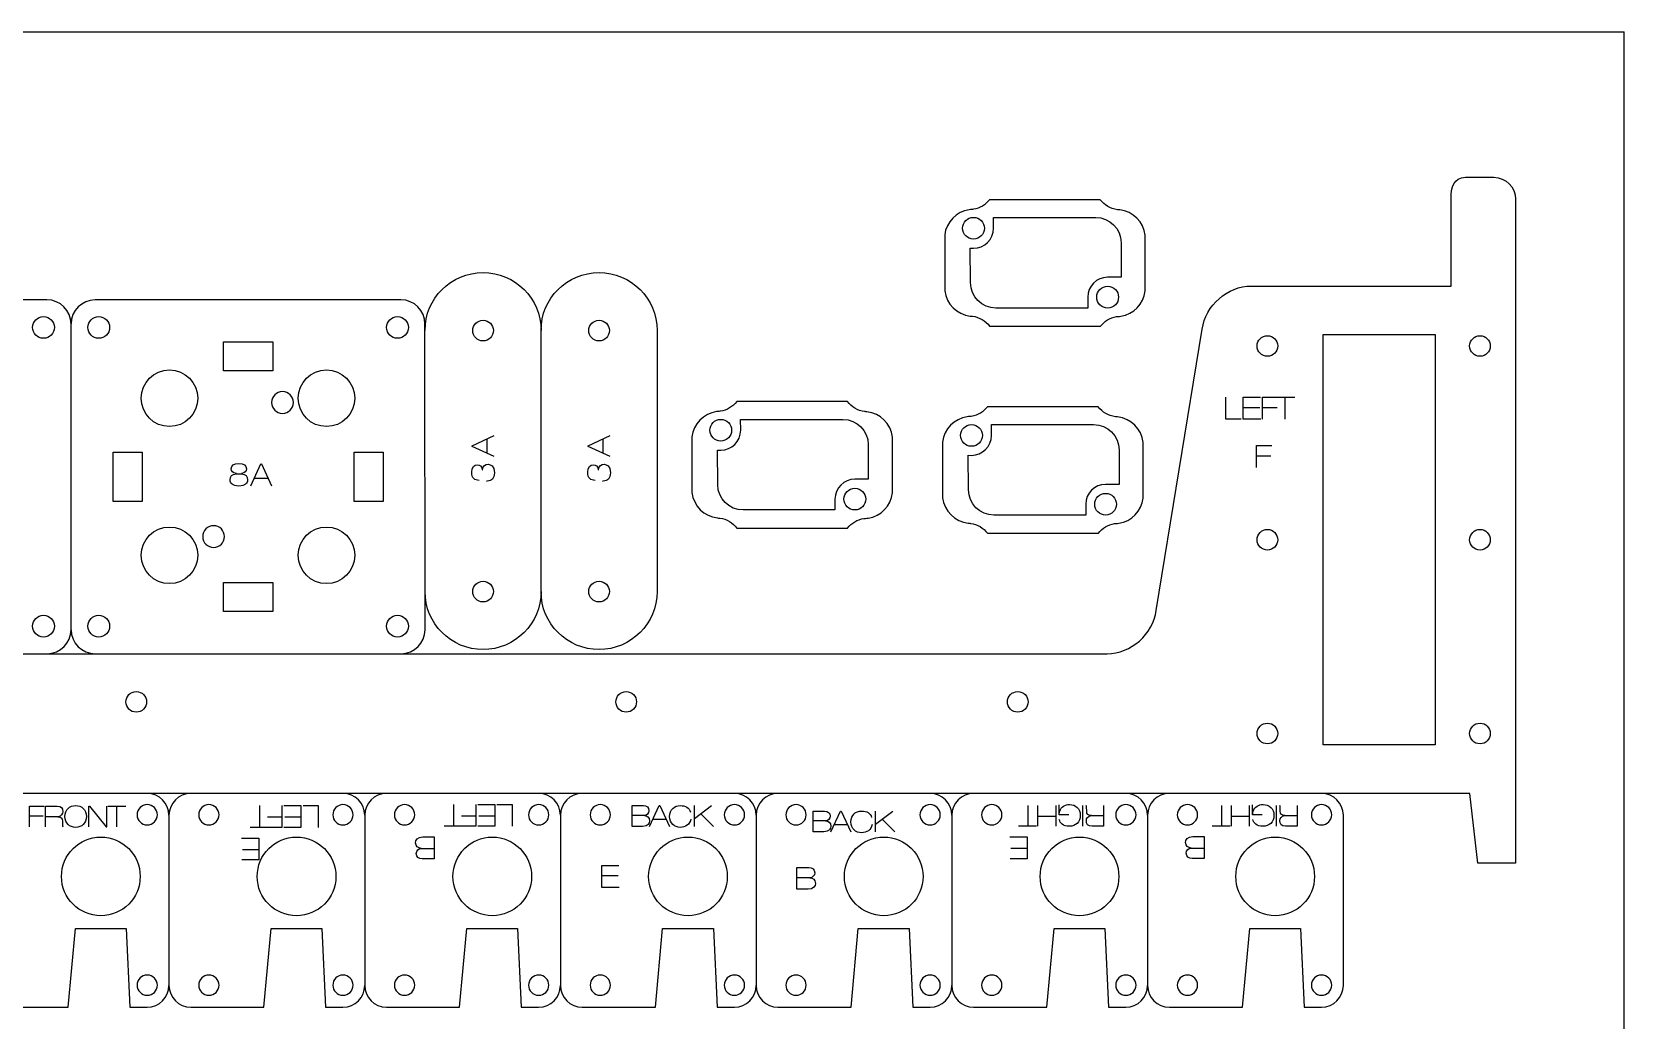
# Model space of a CAD drawing. Extents: x 0 to 610, y 0 to 305.
# Drawn here: x 390 to 609.6, y 168.5 to 304.8 of the extents above; entities that cross this region are included whole.
import ezdxf

# ---------------------------------------------------------------- set-up
doc = ezdxf.new("R2010")
doc.units = 0
doc.layers.add('CUTS', color=1, linetype='Continuous', true_color=0xff0000)
doc.layers.add('TEXT', color=5, linetype='Continuous', true_color=0x0000ff)
doc.layers.add('laser bed referance', color=3, linetype='Continuous', lineweight=25, true_color=0x00ff00)

msp = doc.modelspace()

# ---------------------------------------------------------------- linework, layer by layer
at = {"layer": 'CUTS', "color": 1, "lineweight": 25, "true_color": 0xff0000}
for points in [[(587.72, 284.74), (591.63, 284.74)], [(537.35, 281.65), (522.06, 281.65), (522.06, 281.65)], [(558.19, 269.74), (585.72, 269.74), (585.72, 281.74)], [(594.63, 281.74), (594.63, 266.74), (594.63, 266.74)], [(522.62, 277.71), (522.61, 279.21), (536.71, 279.21)], [(540.02, 280.25), (539.87, 280.26)], [(515.88, 276.79), (515.88, 275.82), (515.88, 269.1)], [(543.55, 269.06), (543.55, 270.03), (543.55, 276.75)], [(519.45, 270.21), (519.41, 274.96), (519.86, 274.95)], [(540.21, 275.71), (540.21, 270.96), (538.36, 270.95)], [(535.61, 268.21), (535.61, 266.71), (522.95, 266.71), (522.95, 266.71)], [(594.63, 266.74), (594.63, 190.13), (589.43, 190.12), (588.33, 199.75), (340.08, 199.75), (336.9, 199.75)], [(392.06, 267.84), (349.89, 267.83)], [(440.89, 267.84), (398.71, 267.83)], [(395.39, 222.34), (395.38, 264.52)], [(444.21, 222.34), (444.2, 264.52)], [(460.21, 227.6), (460.21, 263.6)], [(476.21, 263.6), (476.21, 227.6), (476.21, 227.6)], [(519.41, 265.6), (519.56, 265.59)], [(522.08, 264.2), (537.37, 264.2)], [(545.06, 224.98), (551.41, 263.79)], [(416.4, 262.03), (423.2, 262.03), (423.2, 258.03), (416.4, 258.03), (416.4, 262.03), (416.4, 262.03)], [(568.08, 263.04), (583.53, 263.04), (583.53, 206.45), (568.08, 206.45), (568.08, 263.04), (568.08, 263.04)], [(502.48, 253.8), (487.2, 253.8), (487.2, 253.8)], [(537.07, 253.08), (521.78, 253.08), (521.78, 253.08)], [(487.75, 249.85), (487.74, 251.35), (501.84, 251.35)], [(505.16, 252.4), (505, 252.41)], [(522.33, 249.14), (522.33, 250.64), (536.43, 250.64)], [(539.74, 251.68), (539.59, 251.7)], [(481.01, 248.94), (481.01, 247.97), (481.01, 241.25)], [(508.69, 241.21), (508.69, 242.18), (508.69, 248.9)], [(515.6, 248.22), (515.6, 247.26), (515.6, 240.54)], [(543.27, 240.5), (543.27, 241.46), (543.27, 248.18)], [(401.2, 246.83), (405.2, 246.83), (405.2, 240.03), (401.2, 240.03), (401.2, 246.83), (401.2, 246.83)], [(434.41, 246.83), (438.41, 246.83), (438.41, 240.03), (434.41, 240.03), (434.41, 246.83), (434.41, 246.83)], [(484.58, 242.35), (484.55, 247.1), (484.99, 247.1)], [(505.35, 247.85), (505.35, 243.1), (503.49, 243.1)], [(519.17, 241.64), (519.13, 246.39), (519.58, 246.38)], [(539.93, 247.14), (539.93, 242.39), (538.08, 242.39)], [(500.75, 240.35), (500.74, 238.85), (488.08, 238.85), (488.08, 238.85)], [(535.33, 239.64), (535.33, 238.14), (522.67, 238.14), (522.67, 238.14)], [(484.54, 237.75), (484.7, 237.73)], [(487.22, 236.35), (502.5, 236.35)], [(519.13, 237.04), (519.28, 237.02)], [(521.8, 235.64), (537.09, 235.64)], [(416.39, 224.83), (416.4, 228.83), (423.2, 228.83), (423.21, 224.83), (416.39, 224.83), (416.39, 224.83)], [(326.9, 209.39), (326.9, 219.03), (538.28, 219.03)], [(408.89, 196.75), (408.89, 173.28)], [(435.89, 196.75), (435.89, 173.28)], [(462.88, 196.75), (462.88, 173.28)], [(489.88, 196.75), (489.88, 173.28)], [(516.87, 196.75), (516.87, 173.28)], [(543.87, 196.75), (543.87, 173.28)], [(570.87, 173.28), (570.87, 196.75)], [(384.89, 170.28), (394.99, 170.28), (395.99, 181.13), (402.99, 181.13), (402.99, 181.13), (403.49, 170.28), (405.89, 170.28)], [(411.89, 170.28), (421.99, 170.28), (422.99, 181.13), (429.99, 181.13), (430.49, 170.28), (432.89, 170.28)], [(438.88, 170.28), (448.98, 170.28), (449.98, 181.13), (456.98, 181.13), (456.98, 181.13), (457.48, 170.28), (459.88, 170.28)], [(465.88, 170.28), (475.98, 170.28), (476.98, 181.13), (483.98, 181.13), (483.98, 181.13), (484.48, 170.28), (486.88, 170.28)], [(492.88, 170.28), (502.97, 170.28), (503.97, 181.13), (510.97, 181.13), (510.97, 181.13), (511.47, 170.28), (513.87, 170.28)], [(519.87, 170.28), (529.97, 170.28), (530.97, 181.13), (537.97, 181.13), (537.97, 181.13), (538.47, 170.28), (540.87, 170.28)], [(546.87, 170.28), (556.97, 170.28), (557.97, 181.13), (564.97, 181.13), (564.97, 181.13), (565.47, 170.28), (567.87, 170.28)]]:
    msp.add_lwpolyline(points, dxfattribs=at)
for points in [[(585.72, 281.74), (585.72, 283.39), (586.07, 284.74), (587.72, 284.74)], [(591.63, 284.74), (593.28, 284.74), (594.63, 283.39), (594.63, 281.74)], [(522.06, 281.65), (521.53, 280.95), (520.74, 280.46), (519.84, 280.32)], [(539.7, 280.27), (538.74, 280.39), (537.9, 280.91), (537.35, 281.65)], [(519.26, 280.27), (517.49, 280), (516.09, 278.58), (515.88, 276.79)], [(518.36, 277.71), (518.36, 278.53), (519.03, 279.21), (519.86, 279.21)], [(519.61, 280.31), (519.49, 280.3), (519.38, 280.29), (519.26, 280.27)], [(519.84, 280.32), (519.76, 280.32), (519.69, 280.31), (519.61, 280.31)], [(519.86, 279.21), (520.69, 279.21), (521.36, 278.53), (521.36, 277.71)], [(536.71, 279.21), (538.64, 279.21), (540.21, 277.64), (540.21, 275.71)], [(539.87, 280.26), (539.81, 280.27), (539.76, 280.27), (539.7, 280.27)], [(543.55, 276.75), (543.33, 278.59), (541.86, 280.04), (540.02, 280.25)], [(519.86, 276.21), (519.03, 276.21), (518.36, 276.88), (518.36, 277.71)], [(521.36, 277.71), (521.36, 276.88), (520.69, 276.21), (519.86, 276.21)], [(519.86, 274.95), (521.38, 274.95), (522.62, 276.18), (522.62, 277.71)], [(444.21, 263.6), (444.21, 268.02), (447.79, 271.6), (452.21, 271.6)], [(452.21, 271.6), (456.63, 271.6), (460.21, 268.02), (460.21, 263.6)], [(460.21, 263.6), (460.21, 268.02), (463.79, 271.6), (468.21, 271.6)], [(468.21, 271.6), (472.63, 271.6), (476.21, 268.02), (476.21, 263.6)], [(522.95, 266.71), (521.01, 266.71), (519.45, 268.27), (519.45, 270.21)], [(538.36, 270.95), (536.84, 270.95), (535.61, 269.72), (535.61, 268.21)], [(515.88, 269.1), (516.1, 267.26), (517.56, 265.81), (519.41, 265.6)], [(536.86, 268.21), (536.86, 269.03), (537.53, 269.71), (538.36, 269.71)], [(538.36, 266.71), (537.53, 266.71), (536.86, 267.38), (536.86, 268.21)], [(538.36, 269.71), (539.19, 269.71), (539.86, 269.03), (539.86, 268.21)], [(539.86, 268.21), (539.86, 267.38), (539.19, 266.71), (538.36, 266.71)], [(540.17, 265.58), (541.94, 265.85), (543.33, 267.27), (543.55, 269.06)], [(551.41, 263.79), (551.84, 267.07), (554.89, 269.74), (558.19, 269.74)], [(395.38, 264.52), (395.38, 266.35), (393.89, 267.84), (392.06, 267.84)], [(398.71, 267.83), (396.88, 267.83), (395.39, 266.34), (395.39, 264.51)], [(444.2, 264.52), (444.2, 266.35), (442.71, 267.84), (440.89, 267.84)], [(390.08, 264.03), (390.08, 264.86), (390.75, 265.53), (391.58, 265.53)], [(391.58, 262.53), (390.75, 262.53), (390.08, 263.21), (390.08, 264.03)], [(391.58, 265.53), (392.41, 265.53), (393.08, 264.86), (393.08, 264.03)], [(393.08, 264.03), (393.08, 263.21), (392.41, 262.53), (391.58, 262.53)], [(397.7, 264.03), (397.7, 264.86), (398.37, 265.53), (399.2, 265.53)], [(399.2, 262.53), (398.37, 262.53), (397.7, 263.2), (397.7, 264.03)], [(399.2, 265.53), (400.03, 265.53), (400.7, 264.86), (400.7, 264.03)], [(400.7, 264.03), (400.7, 263.2), (400.03, 262.53), (399.2, 262.53)], [(438.91, 264.03), (438.91, 264.86), (439.58, 265.53), (440.41, 265.53)], [(440.41, 262.53), (439.58, 262.53), (438.91, 263.2), (438.91, 264.03)], [(440.41, 265.53), (441.23, 265.53), (441.91, 264.86), (441.91, 264.03)], [(441.91, 264.03), (441.91, 263.2), (441.23, 262.53), (440.41, 262.53)], [(450.79, 263.6), (450.79, 264.39), (451.43, 265.02), (452.21, 265.02)], [(452.21, 262.17), (451.43, 262.17), (450.79, 262.81), (450.79, 263.6)], [(452.21, 265.02), (453, 265.02), (453.64, 264.39), (453.64, 263.6)], [(453.64, 263.6), (453.64, 262.81), (453, 262.17), (452.21, 262.17)], [(466.79, 263.6), (466.79, 264.39), (467.43, 265.02), (468.21, 265.02)], [(468.21, 262.17), (467.43, 262.17), (466.79, 262.81), (466.79, 263.6)], [(468.21, 265.02), (469, 265.02), (469.64, 264.39), (469.64, 263.6)], [(469.64, 263.6), (469.64, 262.81), (469, 262.17), (468.21, 262.17)], [(519.56, 265.59), (519.61, 265.58), (519.67, 265.58), (519.72, 265.58)], [(519.72, 265.58), (520.69, 265.46), (521.52, 264.94), (522.08, 264.2)], [(537.37, 264.2), (537.9, 264.9), (538.69, 265.39), (539.59, 265.53)], [(539.59, 265.53), (539.67, 265.53), (539.74, 265.54), (539.81, 265.54)], [(539.81, 265.54), (539.93, 265.55), (540.05, 265.56), (540.17, 265.58)], [(558.97, 261.47), (558.97, 262.26), (559.61, 262.89), (560.4, 262.89)], [(560.4, 260.05), (559.61, 260.05), (558.97, 260.68), (558.97, 261.47)], [(560.4, 262.89), (561.19, 262.89), (561.82, 262.26), (561.82, 261.47)], [(561.82, 261.47), (561.82, 260.68), (561.19, 260.05), (560.4, 260.05)], [(588.29, 261.47), (588.29, 262.26), (588.93, 262.89), (589.72, 262.89)], [(589.72, 260.05), (588.93, 260.05), (588.29, 260.68), (588.29, 261.47)], [(589.72, 262.89), (590.5, 262.89), (591.14, 262.26), (591.14, 261.47)], [(591.14, 261.47), (591.14, 260.68), (590.5, 260.05), (589.72, 260.05)], [(405.06, 254.26), (405.06, 256.41), (406.8, 258.16), (408.96, 258.16)], [(408.96, 258.16), (411.11, 258.16), (412.86, 256.41), (412.86, 254.26)], [(426.71, 254.26), (426.71, 256.41), (428.46, 258.16), (430.61, 258.16)], [(430.61, 258.16), (432.77, 258.16), (434.51, 256.41), (434.51, 254.26)], [(424.55, 255.18), (423.72, 255.18), (423.05, 254.51), (423.05, 253.68)], [(426.05, 253.68), (426.05, 254.51), (425.38, 255.18), (424.55, 255.18)], [(408.96, 250.36), (406.8, 250.36), (405.06, 252.1), (405.06, 254.26)], [(412.86, 254.26), (412.86, 252.1), (411.11, 250.36), (408.96, 250.36)], [(423.05, 253.68), (423.05, 252.85), (423.72, 252.18), (424.55, 252.18)], [(424.55, 252.18), (425.38, 252.18), (426.05, 252.85), (426.05, 253.68)], [(430.61, 250.36), (428.46, 250.36), (426.71, 252.1), (426.71, 254.26)], [(434.51, 254.26), (434.51, 252.1), (432.77, 250.36), (430.61, 250.36)], [(487.2, 253.8), (486.66, 253.1), (485.88, 252.61), (484.97, 252.46)], [(504.84, 252.42), (503.88, 252.54), (503.04, 253.06), (502.48, 253.8)], [(521.78, 253.08), (521.25, 252.39), (520.46, 251.9), (519.55, 251.75)], [(539.42, 251.71), (538.46, 251.83), (537.62, 252.34), (537.07, 253.08)], [(484.39, 252.42), (482.62, 252.15), (481.23, 250.73), (481.01, 248.94)], [(483.49, 249.85), (483.49, 250.68), (484.17, 251.35), (484.99, 251.35)], [(484.75, 252.45), (484.63, 252.45), (484.51, 252.43), (484.39, 252.42)], [(484.97, 252.46), (484.9, 252.46), (484.82, 252.46), (484.75, 252.45)], [(484.99, 251.35), (485.82, 251.35), (486.49, 250.68), (486.49, 249.85)], [(501.84, 251.35), (503.78, 251.35), (505.35, 249.79), (505.35, 247.85)], [(505, 252.41), (504.95, 252.42), (504.9, 252.42), (504.84, 252.42)], [(508.69, 248.9), (508.46, 250.74), (507, 252.19), (505.16, 252.4)], [(518.98, 251.7), (517.2, 251.44), (515.81, 250.01), (515.6, 248.22)], [(518.08, 249.14), (518.08, 249.97), (518.75, 250.64), (519.58, 250.64)], [(519.33, 251.74), (519.21, 251.73), (519.09, 251.72), (518.98, 251.7)], [(519.55, 251.75), (519.48, 251.75), (519.41, 251.75), (519.33, 251.74)], [(519.58, 250.64), (520.41, 250.64), (521.08, 249.97), (521.08, 249.14)], [(536.43, 250.64), (538.36, 250.64), (539.93, 249.07), (539.93, 247.14)], [(539.59, 251.7), (539.53, 251.7), (539.48, 251.7), (539.42, 251.71)], [(543.27, 248.18), (543.05, 250.02), (541.58, 251.48), (539.74, 251.68)], [(484.99, 248.35), (484.17, 248.35), (483.49, 249.03), (483.49, 249.85)], [(486.49, 249.85), (486.49, 249.03), (485.82, 248.35), (484.99, 248.35)], [(484.99, 247.1), (486.52, 247.1), (487.75, 248.33), (487.75, 249.85)], [(519.58, 247.64), (518.75, 247.64), (518.08, 248.31), (518.08, 249.14)], [(521.08, 249.14), (521.08, 248.31), (520.41, 247.64), (519.58, 247.64)], [(519.58, 246.38), (521.1, 246.38), (522.33, 247.62), (522.33, 249.14)], [(488.08, 238.85), (486.15, 238.85), (484.58, 240.42), (484.58, 242.35)], [(503.49, 243.1), (501.98, 243.1), (500.75, 241.87), (500.75, 240.35)], [(501.99, 240.35), (501.99, 241.18), (502.67, 241.85), (503.49, 241.85)], [(503.49, 241.85), (504.32, 241.85), (504.99, 241.18), (504.99, 240.35)], [(522.67, 238.14), (520.73, 238.14), (519.17, 239.71), (519.17, 241.64)], [(538.08, 242.39), (536.56, 242.39), (535.33, 241.16), (535.33, 239.64)], [(481.01, 241.25), (481.24, 239.41), (482.7, 237.96), (484.54, 237.75)], [(503.49, 238.85), (502.67, 238.85), (501.99, 239.53), (501.99, 240.35)], [(504.99, 240.35), (504.99, 239.53), (504.32, 238.85), (503.49, 238.85)], [(505.31, 237.73), (507.08, 238), (508.47, 239.42), (508.69, 241.21)], [(515.6, 240.54), (515.82, 238.7), (517.28, 237.24), (519.13, 237.04)], [(536.58, 239.64), (536.58, 240.47), (537.25, 241.14), (538.08, 241.14)], [(538.08, 238.14), (537.25, 238.14), (536.58, 238.81), (536.58, 239.64)], [(538.08, 241.14), (538.91, 241.14), (539.58, 240.47), (539.58, 239.64)], [(539.58, 239.64), (539.58, 238.81), (538.91, 238.14), (538.08, 238.14)], [(539.89, 237.02), (541.66, 237.28), (543.05, 238.71), (543.27, 240.5)], [(484.7, 237.73), (484.75, 237.73), (484.8, 237.73), (484.86, 237.73)], [(484.86, 237.73), (485.82, 237.6), (486.66, 237.09), (487.22, 236.35)], [(502.5, 236.35), (503.04, 237.05), (503.82, 237.54), (504.73, 237.68)], [(504.73, 237.68), (504.8, 237.68), (504.88, 237.69), (504.95, 237.69)], [(504.95, 237.69), (505.07, 237.7), (505.19, 237.71), (505.31, 237.73)], [(405.06, 232.6), (405.06, 234.75), (406.8, 236.5), (408.96, 236.5)], [(408.96, 236.5), (411.11, 236.5), (412.86, 234.75), (412.86, 232.6)], [(415.05, 236.68), (414.22, 236.68), (413.55, 236.01), (413.55, 235.18)], [(413.55, 235.18), (413.55, 234.35), (414.22, 233.68), (415.05, 233.68)], [(416.55, 235.18), (416.55, 236.01), (415.88, 236.68), (415.05, 236.68)], [(415.05, 233.68), (415.88, 233.68), (416.55, 234.35), (416.55, 235.18)], [(426.71, 232.6), (426.71, 234.75), (428.46, 236.5), (430.61, 236.5)], [(430.61, 236.5), (432.77, 236.5), (434.51, 234.75), (434.51, 232.6)], [(519.28, 237.02), (519.33, 237.02), (519.39, 237.02), (519.44, 237.01)], [(519.44, 237.01), (520.4, 236.89), (521.24, 236.38), (521.8, 235.64)], [(537.09, 235.64), (537.62, 236.34), (538.41, 236.82), (539.31, 236.97)], [(539.31, 236.97), (539.39, 236.97), (539.46, 236.97), (539.53, 236.98)], [(539.53, 236.98), (539.65, 236.99), (539.77, 237), (539.89, 237.02)], [(558.97, 234.74), (558.97, 235.53), (559.61, 236.17), (560.4, 236.17)], [(560.4, 236.17), (561.19, 236.17), (561.82, 235.53), (561.82, 234.74)], [(588.29, 234.74), (588.29, 235.53), (588.93, 236.17), (589.72, 236.17)], [(589.72, 236.17), (590.5, 236.17), (591.14, 235.53), (591.14, 234.74)], [(560.4, 233.32), (559.61, 233.32), (558.97, 233.96), (558.97, 234.74)], [(561.82, 234.74), (561.82, 233.96), (561.19, 233.32), (560.4, 233.32)], [(589.72, 233.32), (588.93, 233.32), (588.29, 233.96), (588.29, 234.74)], [(591.14, 234.74), (591.14, 233.96), (590.5, 233.32), (589.72, 233.32)], [(408.96, 228.7), (406.8, 228.7), (405.06, 230.45), (405.06, 232.6)], [(412.86, 232.6), (412.86, 230.45), (411.11, 228.7), (408.96, 228.7)], [(430.61, 228.7), (428.46, 228.7), (426.71, 230.45), (426.71, 232.6)], [(434.51, 232.6), (434.51, 230.45), (432.77, 228.7), (430.61, 228.7)], [(450.79, 227.6), (450.79, 228.39), (451.43, 229.02), (452.21, 229.02)], [(452.21, 229.02), (453, 229.02), (453.64, 228.39), (453.64, 227.6)], [(466.79, 227.6), (466.79, 228.39), (467.43, 229.02), (468.21, 229.02)], [(468.21, 229.02), (469, 229.02), (469.64, 228.39), (469.64, 227.6)], [(452.21, 219.6), (447.79, 219.6), (444.21, 223.18), (444.21, 227.6)], [(452.21, 226.17), (451.43, 226.17), (450.79, 226.81), (450.79, 227.6)], [(460.21, 227.6), (460.21, 223.18), (456.63, 219.6), (452.21, 219.6)], [(453.64, 227.6), (453.64, 226.81), (453, 226.17), (452.21, 226.17)], [(468.21, 219.6), (463.79, 219.6), (460.21, 223.18), (460.21, 227.6)], [(468.21, 226.17), (467.43, 226.17), (466.79, 226.81), (466.79, 227.6)], [(476.21, 227.6), (476.21, 223.18), (472.63, 219.6), (468.21, 219.6)], [(469.64, 227.6), (469.64, 226.81), (469, 226.17), (468.21, 226.17)], [(390.08, 222.83), (390.08, 223.65), (390.75, 224.33), (391.58, 224.33)], [(391.58, 224.33), (392.41, 224.33), (393.08, 223.65), (393.08, 222.83)], [(397.7, 222.83), (397.7, 223.65), (398.37, 224.33), (399.2, 224.33)], [(399.2, 224.33), (400.03, 224.33), (400.7, 223.65), (400.7, 222.83)], [(438.91, 222.83), (438.91, 223.65), (439.58, 224.33), (440.41, 224.33)], [(440.41, 224.33), (441.23, 224.33), (441.91, 223.65), (441.91, 222.83)], [(538.28, 219.03), (541.58, 219.03), (544.63, 221.7), (545.06, 224.98)], [(391.58, 221.33), (390.75, 221.33), (390.08, 222), (390.08, 222.83)], [(393.08, 222.83), (393.08, 222), (392.41, 221.33), (391.58, 221.33)], [(392.07, 219.03), (393.9, 219.03), (395.39, 220.52), (395.39, 222.34)], [(395.4, 222.34), (395.4, 220.51), (396.89, 219.02), (398.72, 219.02)], [(399.2, 221.33), (398.37, 221.33), (397.7, 222), (397.7, 222.83)], [(400.7, 222.83), (400.7, 222), (400.03, 221.33), (399.2, 221.33)], [(440.41, 221.33), (439.58, 221.33), (438.91, 222), (438.91, 222.83)], [(441.91, 222.83), (441.91, 222), (441.23, 221.33), (440.41, 221.33)], [(440.9, 219.03), (442.72, 219.03), (444.21, 220.52), (444.21, 222.34)], [(402.95, 212.38), (402.95, 213.17), (403.59, 213.81), (404.38, 213.81)], [(404.38, 213.81), (405.16, 213.81), (405.8, 213.17), (405.8, 212.38)], [(470.53, 212.38), (470.53, 213.17), (471.17, 213.81), (471.95, 213.81)], [(471.95, 213.81), (472.74, 213.81), (473.38, 213.17), (473.38, 212.38)], [(524.54, 212.38), (524.54, 213.17), (525.17, 213.81), (525.96, 213.81)], [(525.96, 213.81), (526.75, 213.81), (527.39, 213.17), (527.39, 212.38)], [(404.38, 210.96), (403.59, 210.96), (402.95, 211.6), (402.95, 212.38)], [(405.8, 212.38), (405.8, 211.6), (405.16, 210.96), (404.38, 210.96)], [(471.95, 210.96), (471.17, 210.96), (470.53, 211.6), (470.53, 212.38)], [(473.38, 212.38), (473.38, 211.6), (472.74, 210.96), (471.95, 210.96)], [(525.96, 210.96), (525.17, 210.96), (524.54, 211.6), (524.54, 212.38)], [(527.39, 212.38), (527.39, 211.6), (526.75, 210.96), (525.96, 210.96)], [(558.97, 208.02), (558.97, 208.81), (559.61, 209.45), (560.4, 209.45)], [(560.4, 209.45), (561.19, 209.45), (561.82, 208.81), (561.82, 208.02)], [(588.29, 208.02), (588.29, 208.81), (588.93, 209.45), (589.72, 209.45)], [(589.72, 209.45), (590.5, 209.45), (591.14, 208.81), (591.14, 208.02)], [(560.4, 206.6), (559.61, 206.6), (558.97, 207.24), (558.97, 208.02)], [(561.82, 208.02), (561.82, 207.24), (561.19, 206.6), (560.4, 206.6)], [(589.72, 206.6), (588.93, 206.6), (588.29, 207.24), (588.29, 208.02)], [(591.14, 208.02), (591.14, 207.24), (590.5, 206.6), (589.72, 206.6)], [(405.89, 198.21), (405.12, 198.22), (404.49, 197.59), (404.49, 196.82)], [(408.89, 196.75), (408.89, 198.4), (407.55, 199.74), (405.89, 199.74)], [(407.29, 196.81), (407.29, 197.58), (406.67, 198.21), (405.89, 198.21)], [(411.89, 199.74), (410.23, 199.74), (408.89, 198.4), (408.89, 196.75)], [(414.39, 198.21), (413.62, 198.22), (412.99, 197.59), (412.99, 196.82)], [(415.79, 196.81), (415.79, 197.58), (415.17, 198.21), (414.39, 198.21)], [(432.89, 198.21), (432.12, 198.22), (431.49, 197.59), (431.49, 196.82)], [(435.89, 196.75), (435.89, 198.4), (434.54, 199.74), (432.89, 199.74)], [(434.29, 196.81), (434.29, 197.58), (433.66, 198.21), (432.89, 198.21)], [(438.88, 199.74), (437.23, 199.74), (435.89, 198.4), (435.89, 196.75)], [(441.39, 198.21), (440.62, 198.22), (439.99, 197.59), (439.99, 196.82)], [(442.79, 196.81), (442.79, 197.58), (442.16, 198.21), (441.39, 198.21)], [(459.89, 198.21), (459.12, 198.22), (458.49, 197.59), (458.48, 196.82)], [(462.88, 196.75), (462.88, 198.4), (461.54, 199.74), (459.88, 199.74)], [(461.28, 196.81), (461.29, 197.58), (460.66, 198.21), (459.89, 198.21)], [(465.88, 199.74), (464.22, 199.74), (462.88, 198.4), (462.88, 196.75)], [(468.38, 198.21), (467.61, 198.22), (466.98, 197.59), (466.98, 196.82)], [(469.78, 196.81), (469.78, 197.58), (469.16, 198.21), (468.38, 198.21)], [(486.88, 198.21), (486.11, 198.22), (485.48, 197.59), (485.48, 196.82)], [(489.88, 196.75), (489.88, 198.4), (488.53, 199.74), (486.88, 199.74)], [(488.28, 196.81), (488.28, 197.58), (487.66, 198.21), (486.88, 198.21)], [(492.88, 199.74), (491.22, 199.74), (489.88, 198.4), (489.88, 196.75)], [(495.38, 198.21), (494.61, 198.22), (493.98, 197.59), (493.98, 196.82)], [(496.78, 196.81), (496.78, 197.58), (496.15, 198.21), (495.38, 198.21)], [(513.88, 198.21), (513.11, 198.22), (512.48, 197.59), (512.47, 196.82)], [(516.87, 196.75), (516.87, 198.4), (515.53, 199.74), (513.87, 199.74)], [(515.27, 196.81), (515.28, 197.58), (514.65, 198.21), (513.88, 198.21)], [(519.87, 199.74), (518.21, 199.74), (516.87, 198.4), (516.87, 196.75)], [(522.38, 198.21), (521.6, 198.22), (520.98, 197.59), (520.97, 196.82)], [(523.77, 196.81), (523.78, 197.58), (523.15, 198.21), (522.38, 198.21)], [(540.87, 198.21), (540.1, 198.22), (539.47, 197.59), (539.47, 196.82)], [(543.87, 196.75), (543.87, 198.4), (542.53, 199.74), (540.87, 199.74)], [(542.27, 196.81), (542.27, 197.58), (541.65, 198.21), (540.87, 198.21)], [(546.87, 199.74), (545.21, 199.74), (543.87, 198.4), (543.87, 196.75)], [(549.37, 198.21), (548.6, 198.22), (547.97, 197.59), (547.97, 196.82)], [(550.77, 196.81), (550.77, 197.58), (550.15, 198.21), (549.37, 198.21)], [(567.87, 198.21), (567.1, 198.22), (566.47, 197.59), (566.47, 196.82)], [(570.87, 196.75), (570.87, 198.4), (569.52, 199.74), (567.87, 199.74)], [(569.27, 196.81), (569.27, 197.58), (568.65, 198.21), (567.87, 198.21)], [(404.49, 196.82), (404.49, 196.05), (405.11, 195.42), (405.89, 195.42)], [(405.89, 195.42), (406.66, 195.41), (407.29, 196.04), (407.29, 196.81)], [(412.99, 196.82), (412.99, 196.05), (413.61, 195.42), (414.39, 195.42)], [(414.39, 195.42), (415.16, 195.41), (415.79, 196.04), (415.79, 196.81)], [(431.49, 196.82), (431.48, 196.05), (432.11, 195.42), (432.88, 195.42)], [(432.88, 195.42), (433.66, 195.41), (434.28, 196.04), (434.29, 196.81)], [(439.99, 196.82), (439.98, 196.05), (440.61, 195.42), (441.38, 195.42)], [(441.38, 195.42), (442.16, 195.41), (442.78, 196.04), (442.79, 196.81)], [(458.48, 196.82), (458.48, 196.05), (459.11, 195.42), (459.88, 195.42)], [(459.88, 195.42), (460.65, 195.41), (461.28, 196.04), (461.28, 196.81)], [(466.98, 196.82), (466.98, 196.05), (467.6, 195.42), (468.38, 195.42)], [(468.38, 195.42), (469.15, 195.41), (469.78, 196.04), (469.78, 196.81)], [(485.48, 196.82), (485.48, 196.05), (486.1, 195.42), (486.88, 195.42)], [(486.88, 195.42), (487.65, 195.41), (488.28, 196.04), (488.28, 196.81)], [(493.98, 196.82), (493.97, 196.05), (494.6, 195.42), (495.37, 195.42)], [(495.37, 195.42), (496.15, 195.41), (496.77, 196.04), (496.78, 196.81)], [(512.47, 196.82), (512.47, 196.05), (513.1, 195.42), (513.87, 195.42)], [(513.87, 195.42), (514.64, 195.41), (515.27, 196.04), (515.27, 196.81)], [(520.97, 196.82), (520.97, 196.05), (521.6, 195.42), (522.37, 195.42)], [(522.37, 195.42), (523.14, 195.41), (523.77, 196.04), (523.77, 196.81)], [(539.47, 196.82), (539.47, 196.05), (540.09, 195.42), (540.87, 195.42)], [(540.87, 195.42), (541.64, 195.41), (542.27, 196.04), (542.27, 196.81)], [(547.97, 196.82), (547.97, 196.05), (548.59, 195.42), (549.37, 195.42)], [(549.37, 195.42), (550.14, 195.41), (550.77, 196.04), (550.77, 196.81)], [(566.47, 196.82), (566.46, 196.05), (567.09, 195.42), (567.86, 195.42)], [(567.86, 195.42), (568.64, 195.41), (569.26, 196.04), (569.27, 196.81)], [(394.07, 188.31), (394.07, 191.31), (396.5, 193.74), (399.49, 193.74)], [(399.49, 193.74), (402.49, 193.74), (404.92, 191.31), (404.92, 188.31)], [(421.06, 188.31), (421.06, 191.31), (423.49, 193.74), (426.49, 193.74)], [(426.49, 193.74), (429.48, 193.74), (431.91, 191.31), (431.91, 188.31)], [(448.06, 188.31), (448.06, 191.31), (450.49, 193.74), (453.49, 193.74)], [(453.49, 193.74), (456.48, 193.74), (458.91, 191.31), (458.91, 188.31)], [(475.05, 188.31), (475.05, 191.31), (477.48, 193.74), (480.48, 193.74)], [(480.48, 193.74), (483.48, 193.74), (485.9, 191.31), (485.9, 188.31)], [(502.05, 188.31), (502.05, 191.31), (504.48, 193.74), (507.47, 193.74)], [(507.47, 193.74), (510.47, 193.74), (512.9, 191.31), (512.9, 188.31)], [(529.05, 188.31), (529.05, 191.31), (531.48, 193.74), (534.47, 193.74)], [(534.47, 193.74), (537.47, 193.74), (539.9, 191.31), (539.9, 188.31)], [(556.04, 188.31), (556.04, 191.31), (558.47, 193.74), (561.47, 193.74)], [(561.47, 193.74), (564.46, 193.74), (566.89, 191.31), (566.89, 188.31)], [(399.49, 182.89), (396.5, 182.89), (394.07, 185.32), (394.07, 188.31)], [(404.92, 188.31), (404.92, 185.32), (402.49, 182.89), (399.49, 182.89)], [(426.49, 182.89), (423.49, 182.89), (421.06, 185.32), (421.06, 188.31)], [(431.91, 188.31), (431.91, 185.32), (429.48, 182.89), (426.49, 182.89)], [(453.49, 182.89), (450.49, 182.89), (448.06, 185.32), (448.06, 188.31)], [(458.91, 188.31), (458.91, 185.32), (456.48, 182.89), (453.49, 182.89)], [(480.48, 182.89), (477.48, 182.89), (475.05, 185.32), (475.05, 188.31)], [(485.9, 188.31), (485.9, 185.32), (483.48, 182.89), (480.48, 182.89)], [(507.47, 182.89), (504.48, 182.89), (502.05, 185.32), (502.05, 188.31)], [(512.9, 188.31), (512.9, 185.32), (510.47, 182.89), (507.47, 182.89)], [(534.47, 182.89), (531.48, 182.89), (529.05, 185.32), (529.05, 188.31)], [(539.9, 188.31), (539.9, 185.32), (537.47, 182.89), (534.47, 182.89)], [(561.47, 182.89), (558.47, 182.89), (556.04, 185.32), (556.04, 188.31)], [(566.89, 188.31), (566.89, 185.32), (564.46, 182.89), (561.47, 182.89)], [(405.9, 174.71), (405.12, 174.72), (404.49, 174.09), (404.49, 173.32)], [(407.29, 173.31), (407.29, 174.08), (406.67, 174.71), (405.9, 174.71)], [(414.4, 174.71), (413.62, 174.72), (412.99, 174.09), (412.99, 173.32)], [(415.79, 173.31), (415.79, 174.08), (415.17, 174.71), (414.4, 174.71)], [(432.89, 174.71), (432.12, 174.72), (431.49, 174.09), (431.49, 173.32)], [(434.29, 173.31), (434.29, 174.08), (433.66, 174.71), (432.89, 174.71)], [(441.39, 174.71), (440.62, 174.72), (439.99, 174.09), (439.99, 173.32)], [(442.79, 173.31), (442.79, 174.08), (442.16, 174.71), (441.39, 174.71)], [(459.89, 174.71), (459.12, 174.72), (458.49, 174.09), (458.48, 173.32)], [(461.28, 173.31), (461.29, 174.08), (460.66, 174.71), (459.89, 174.71)], [(468.39, 174.71), (467.61, 174.72), (466.98, 174.09), (466.98, 173.32)], [(469.78, 173.31), (469.78, 174.08), (469.16, 174.71), (468.39, 174.71)], [(486.88, 174.71), (486.11, 174.72), (485.48, 174.09), (485.48, 173.32)], [(488.28, 173.31), (488.28, 174.08), (487.66, 174.71), (486.88, 174.71)], [(495.38, 174.71), (494.61, 174.72), (493.98, 174.09), (493.98, 173.32)], [(496.78, 173.31), (496.78, 174.08), (496.15, 174.71), (495.38, 174.71)], [(513.88, 174.71), (513.11, 174.72), (512.48, 174.09), (512.47, 173.32)], [(515.27, 173.31), (515.28, 174.08), (514.65, 174.71), (513.88, 174.71)], [(522.38, 174.71), (521.61, 174.72), (520.98, 174.09), (520.97, 173.32)], [(523.77, 173.31), (523.78, 174.08), (523.15, 174.71), (522.38, 174.71)], [(540.88, 174.71), (540.1, 174.72), (539.47, 174.09), (539.47, 173.32)], [(542.27, 173.31), (542.27, 174.08), (541.65, 174.71), (540.88, 174.71)], [(549.37, 174.71), (548.6, 174.72), (547.97, 174.09), (547.97, 173.32)], [(550.77, 173.31), (550.77, 174.08), (550.15, 174.71), (549.37, 174.71)], [(567.87, 174.71), (567.1, 174.72), (566.47, 174.09), (566.47, 173.32)], [(569.27, 173.31), (569.27, 174.08), (568.65, 174.71), (567.87, 174.71)], [(404.49, 173.32), (404.49, 172.55), (405.11, 171.92), (405.89, 171.91)], [(405.89, 171.91), (406.66, 171.91), (407.29, 172.54), (407.29, 173.31)], [(405.89, 170.28), (407.55, 170.28), (408.89, 171.62), (408.89, 173.28)], [(408.89, 173.28), (408.89, 171.62), (410.23, 170.28), (411.89, 170.28)], [(412.99, 173.32), (412.99, 172.55), (413.61, 171.92), (414.39, 171.91)], [(414.39, 171.91), (415.16, 171.91), (415.79, 172.54), (415.79, 173.31)], [(431.49, 173.32), (431.48, 172.55), (432.11, 171.92), (432.88, 171.91)], [(432.88, 171.91), (433.66, 171.91), (434.28, 172.54), (434.29, 173.31)], [(432.89, 170.28), (434.54, 170.28), (435.89, 171.62), (435.89, 173.28)], [(435.89, 173.28), (435.89, 171.62), (437.23, 170.28), (438.88, 170.28)], [(439.99, 173.32), (439.98, 172.55), (440.61, 171.92), (441.38, 171.91)], [(441.38, 171.91), (442.16, 171.91), (442.78, 172.54), (442.79, 173.31)], [(458.48, 173.32), (458.48, 172.55), (459.11, 171.92), (459.88, 171.91)], [(459.88, 171.91), (460.65, 171.91), (461.28, 172.54), (461.28, 173.31)], [(459.88, 170.28), (461.54, 170.28), (462.88, 171.62), (462.88, 173.28)], [(462.88, 173.28), (462.88, 171.62), (464.22, 170.28), (465.88, 170.28)], [(466.98, 173.32), (466.98, 172.55), (467.6, 171.92), (468.38, 171.91)], [(468.38, 171.91), (469.15, 171.91), (469.78, 172.54), (469.78, 173.31)], [(485.48, 173.32), (485.47, 172.55), (486.1, 171.92), (486.87, 171.91)], [(486.87, 171.91), (487.65, 171.91), (488.27, 172.54), (488.28, 173.31)], [(486.88, 170.28), (488.53, 170.28), (489.88, 171.62), (489.88, 173.28)], [(489.88, 173.28), (489.88, 171.62), (491.22, 170.28), (492.88, 170.28)], [(493.98, 173.32), (493.97, 172.55), (494.6, 171.92), (495.37, 171.91)], [(495.37, 171.91), (496.15, 171.91), (496.77, 172.54), (496.78, 173.31)], [(512.47, 173.32), (512.47, 172.55), (513.1, 171.92), (513.87, 171.91)], [(513.87, 171.91), (514.64, 171.91), (515.27, 172.54), (515.27, 173.31)], [(513.87, 170.28), (515.53, 170.28), (516.87, 171.62), (516.87, 173.28)], [(516.87, 173.28), (516.87, 171.62), (518.21, 170.28), (519.87, 170.28)], [(520.97, 173.32), (520.97, 172.55), (521.6, 171.92), (522.37, 171.91)], [(522.37, 171.91), (523.14, 171.91), (523.77, 172.54), (523.77, 173.31)], [(539.47, 173.32), (539.47, 172.55), (540.09, 171.92), (540.87, 171.91)], [(540.87, 171.91), (541.64, 171.91), (542.27, 172.54), (542.27, 173.31)], [(540.87, 170.28), (542.53, 170.28), (543.87, 171.62), (543.87, 173.28)], [(543.87, 173.28), (543.87, 171.62), (545.21, 170.28), (546.87, 170.28)], [(547.97, 173.32), (547.97, 172.55), (548.59, 171.92), (549.37, 171.91)], [(549.37, 171.91), (550.14, 171.91), (550.77, 172.54), (550.77, 173.31)], [(566.47, 173.32), (566.46, 172.55), (567.09, 171.92), (567.86, 171.91)], [(567.86, 171.91), (568.64, 171.91), (569.26, 172.54), (569.27, 173.31)], [(567.87, 170.28), (569.52, 170.28), (570.87, 171.62), (570.87, 173.28)]]:
    msp.add_open_spline(points, degree=3, dxfattribs=at)
at = {"layer": 'laser bed referance'}
for p in [(0, 304.8), (609.6, 0)]:
    msp.add_line(p, (609.6, 304.8), dxfattribs=at)
at = {"layer": 'TEXT', "color": 5, "lineweight": 25, "true_color": 0x0000ff}
for points in [[(556.78, 251.36), (554.64, 251.36), (554.64, 254.4)], [(559.47, 251.36), (557.07, 251.36), (557.07, 254.4), (559.44, 254.4)], [(557.07, 252.99), (559.35, 252.99)], [(559.74, 251.36), (559.74, 254.4), (561.88, 254.4)], [(559.74, 252.99), (561.75, 252.99)], [(561.54, 254.4), (564.17, 254.4)], [(562.86, 251.36), (562.86, 254.4)], [(453.72, 246.22), (450.7, 247.61), (450.7, 247.72), (453.72, 249.11)], [(452.73, 248.65), (452.73, 246.67)], [(469.72, 246.22), (466.7, 247.61), (466.7, 247.72), (469.72, 249.11)], [(468.73, 248.65), (468.73, 246.67)], [(558.89, 244.72), (558.89, 247.74), (561.01, 247.74)], [(558.89, 246.33), (560.88, 246.33)], [(418.18, 243.86), (418.18, 243.87)], [(418.18, 243.86), (418.87, 243.86)], [(418.87, 243.87), (418.87, 243.86)], [(420.17, 242.2), (421.55, 245.22), (421.66, 245.22), (423.05, 242.2)], [(452.11, 244.37), (452.12, 244.37)], [(468.11, 244.37), (468.12, 244.37)], [(422.59, 243.2), (420.62, 243.2)], [(389.64, 195.14), (389.64, 198.01), (391.66, 198.01)], [(391.87, 195.14), (391.87, 198.01), (393.45, 198.01)], [(397.84, 195.14), (397.84, 198.01), (397.95, 198.01), (400.21, 195.14), (400.3, 195.14), (400.3, 198.01)], [(400.47, 198.01), (402.95, 198.01)], [(401.71, 195.14), (401.71, 198.01)], [(421.38, 198.08), (421.38, 195.08)], [(424.46, 198.08), (424.46, 195.08), (422.36, 195.08)], [(424.73, 198.08), (427.09, 198.08), (427.09, 195.08), (424.75, 195.08)], [(427.38, 198.08), (429.48, 198.08), (429.48, 195.08)], [(448.14, 198.23), (448.14, 195.23)], [(451.22, 198.23), (451.22, 195.23), (449.12, 195.23)], [(451.48, 198.23), (453.85, 198.23), (453.85, 195.23), (451.51, 195.23)], [(454.13, 198.23), (456.24, 198.23), (456.24, 195.23)], [(472.76, 198.08), (474.32, 198.08)], [(474.22, 195.21), (472.76, 195.21), (472.76, 198.08), (472.76, 198.08)], [(475.18, 195.21), (476.5, 198.08), (476.61, 198.08), (477.92, 195.21)], [(481.36, 196.28), (483.73, 198.08)], [(481.36, 195.21), (481.36, 198.08)], [(527.35, 198.1), (527.35, 195.26)], [(528.75, 195.23), (528.75, 198.1)], [(531.21, 198.1), (531.21, 195.23)], [(533, 196.82), (531.65, 196.82), (531.65, 198.17)], [(534.94, 195.23), (534.94, 198.1)], [(537.79, 198.1), (537.79, 195.23), (536.21, 195.23)], [(554.05, 198.1), (554.05, 195.26)], [(555.44, 195.23), (555.44, 198.1)], [(557.9, 198.1), (557.9, 195.23)], [(559.69, 196.82), (558.34, 196.82), (558.34, 198.17)], [(561.64, 195.23), (561.64, 198.1)], [(564.49, 198.1), (564.49, 195.23), (562.91, 195.23)], [(389.64, 196.68), (391.54, 196.68)], [(393.55, 196.54), (391.87, 196.53)], [(393.56, 196.55), (393.55, 196.54)], [(424.46, 196.48), (422.48, 196.48)], [(427.09, 196.48), (424.85, 196.48)], [(451.22, 196.63), (449.24, 196.63)], [(453.85, 196.63), (451.61, 196.63)], [(474.46, 196.71), (472.76, 196.71)], [(474.46, 196.71), (474.46, 196.71)], [(477.49, 196.15), (475.61, 196.15)], [(482.24, 196.94), (483.99, 195.21)], [(497.76, 197.33), (499.32, 197.33)], [(499.22, 194.46), (497.76, 194.46), (497.76, 197.33), (497.76, 197.33)], [(499.46, 195.96), (497.76, 195.97)], [(499.46, 195.96), (499.46, 195.96)], [(500.18, 194.46), (501.5, 197.33), (501.6, 197.33), (502.92, 194.46)], [(506.36, 195.53), (508.73, 197.33)], [(506.36, 194.46), (506.36, 197.33)], [(507.24, 196.19), (508.99, 194.46)], [(531.21, 196.57), (528.75, 196.57)], [(536.1, 196.7), (536.11, 196.71)], [(536.11, 196.71), (537.79, 196.71)], [(557.9, 196.57), (555.44, 196.57)], [(562.8, 196.7), (562.8, 196.71), (564.49, 196.71)], [(418.91, 193.61), (421.29, 193.61), (421.29, 190.59), (418.93, 190.59)], [(422.69, 195.08), (420.1, 195.08)], [(443.92, 193.76), (445.45, 193.76), (445.45, 190.74), (445.45, 190.74)], [(449.44, 195.23), (446.85, 195.23)], [(502.49, 195.41), (500.61, 195.41)], [(524.88, 193.76), (527.25, 193.76), (527.25, 190.74), (524.9, 190.74)], [(528.55, 195.23), (526.07, 195.23)], [(550.12, 193.81), (551.65, 193.81), (551.65, 190.79), (551.65, 190.79)], [(555.25, 195.23), (552.77, 195.23)], [(421.29, 191.99), (419.03, 191.99)], [(443.67, 192.17), (443.67, 192.18)], [(443.67, 192.17), (445.45, 192.17)], [(527.25, 192.14), (525, 192.14)], [(549.87, 192.23), (551.65, 192.23)], [(549.87, 192.23), (549.87, 192.23)], [(445.45, 190.74), (443.81, 190.74)], [(470.97, 186.8), (468.59, 186.8), (468.59, 189.83), (470.94, 189.83)], [(495.5, 189.55), (497.14, 189.55)], [(497.03, 186.53), (495.5, 186.53), (495.5, 189.55), (495.5, 189.55)], [(551.65, 190.79), (550.01, 190.79)], [(468.59, 188.42), (470.85, 188.42)], [(497.29, 188.11), (495.5, 188.12)], [(497.29, 188.12), (497.29, 188.11)]]:
    msp.add_lwpolyline(points, dxfattribs=at)
for points in [[(417.33, 243.01), (417.33, 243.48), (417.58, 243.8), (418.18, 243.86)], [(417.49, 244.52), (417.49, 245.01), (417.86, 245.27), (418.52, 245.27)], [(418.18, 243.87), (417.64, 243.91), (417.49, 244.27), (417.49, 244.52)], [(418.52, 245.27), (419.19, 245.27), (419.56, 245.01), (419.56, 244.52)], [(419.56, 244.52), (419.56, 244.27), (419.4, 243.91), (418.87, 243.87)], [(418.87, 243.86), (419.47, 243.8), (419.72, 243.48), (419.72, 243.01)], [(450.66, 244.06), (450.66, 244.77), (450.98, 245.08), (451.44, 245.08)], [(451.66, 242.93), (451.04, 242.96), (450.66, 243.22), (450.66, 244.06)], [(451.44, 245.08), (451.73, 245.08), (452.05, 244.91), (452.11, 244.37)], [(452.12, 244.37), (452.18, 244.95), (452.51, 245.15), (452.91, 245.15)], [(453.77, 243.99), (453.77, 243.21), (453.38, 242.84), (452.79, 242.84)], [(452.91, 245.15), (453.24, 245.15), (453.77, 244.93), (453.77, 243.99)], [(466.66, 244.06), (466.66, 244.77), (466.98, 245.08), (467.44, 245.08)], [(467.66, 242.93), (467.04, 242.96), (466.66, 243.22), (466.66, 244.06)], [(467.44, 245.08), (467.73, 245.08), (468.05, 244.91), (468.11, 244.37)], [(468.12, 244.37), (468.18, 244.95), (468.51, 245.15), (468.91, 245.15)], [(469.77, 243.99), (469.77, 243.21), (469.38, 242.84), (468.79, 242.84)], [(468.91, 245.15), (469.24, 245.15), (469.77, 244.93), (469.77, 243.99)], [(418.52, 242.15), (417.63, 242.15), (417.33, 242.55), (417.33, 243.01)], [(419.72, 243.01), (419.72, 242.55), (419.42, 242.15), (418.52, 242.15)], [(452.79, 242.84), (452.76, 242.84), (452.73, 242.85), (452.69, 242.85)], [(468.79, 242.84), (468.76, 242.84), (468.73, 242.85), (468.7, 242.85)], [(393.45, 198.01), (394.02, 198.01), (394.24, 197.74), (394.24, 197.23)], [(394.53, 196.58), (394.53, 197.53), (395.2, 198.08), (396.02, 198.08)], [(396.02, 198.08), (396.84, 198.08), (397.5, 197.53), (397.5, 196.58)], [(474.32, 198.08), (474.78, 198.08), (475.09, 197.83), (475.09, 197.37)], [(477.94, 196.58), (477.94, 197.53), (478.61, 198.08), (479.43, 198.08)], [(479.43, 198.08), (480.11, 198.08), (480.65, 197.8), (480.8, 197.18)], [(531.75, 197.3), (531.95, 197.96), (532.5, 198.23), (533.1, 198.23)], [(533.1, 198.23), (533.92, 198.23), (534.59, 197.68), (534.59, 196.73)], [(535.47, 197.31), (535.47, 197.42), (535.47, 197.99), (535.41, 198.1)], [(558.44, 197.3), (558.64, 197.96), (559.2, 198.23), (559.8, 198.23)], [(559.8, 198.23), (560.62, 198.23), (561.29, 197.68), (561.29, 196.73)], [(562.17, 197.31), (562.17, 197.42), (562.16, 197.99), (562.1, 198.1)], [(393.55, 196.54), (394, 196.53), (394.19, 196.33), (394.19, 195.93)], [(394.24, 197.23), (394.24, 196.96), (394.06, 196.57), (393.56, 196.55)], [(394.19, 195.93), (394.19, 195.83), (394.2, 195.26), (394.25, 195.14)], [(396.02, 195.08), (395.2, 195.08), (394.53, 195.63), (394.53, 196.58)], [(397.5, 196.58), (397.5, 195.63), (396.84, 195.08), (396.02, 195.08)], [(475.18, 195.99), (475.18, 195.65), (474.97, 195.21), (474.22, 195.21)], [(475.09, 197.37), (475.09, 197.03), (474.8, 196.71), (474.46, 196.71)], [(474.46, 196.71), (474.83, 196.69), (475.18, 196.49), (475.18, 195.99)], [(479.43, 195.08), (478.61, 195.08), (477.94, 195.63), (477.94, 196.58)], [(480.87, 196.23), (480.78, 195.46), (480.09, 195.08), (479.43, 195.08)], [(499.32, 197.33), (499.77, 197.33), (500.09, 197.08), (500.09, 196.62)], [(500.09, 196.62), (500.09, 196.28), (499.79, 195.96), (499.46, 195.96)], [(499.46, 195.96), (499.83, 195.94), (500.18, 195.74), (500.18, 195.24)], [(502.94, 195.83), (502.94, 196.78), (503.61, 197.33), (504.43, 197.33)], [(504.43, 194.33), (503.61, 194.33), (502.94, 194.88), (502.94, 195.83)], [(504.43, 197.33), (505.11, 197.33), (505.65, 197.05), (505.8, 196.43)], [(505.87, 195.48), (505.78, 194.71), (505.09, 194.33), (504.43, 194.33)], [(531.65, 196.82), (531.69, 197.15), (531.75, 197.3), (531.75, 197.3)], [(533.1, 195.23), (532.21, 195.23), (531.79, 195.63), (531.69, 196.18)], [(534.59, 196.73), (534.59, 195.78), (533.92, 195.23), (533.1, 195.23)], [(535.42, 196.02), (535.42, 196.29), (535.61, 196.67), (536.1, 196.7)], [(536.21, 195.23), (535.64, 195.23), (535.42, 195.51), (535.42, 196.02)], [(536.11, 196.71), (535.67, 196.71), (535.47, 196.92), (535.47, 197.31)], [(558.34, 196.82), (558.38, 197.15), (558.44, 197.3), (558.44, 197.3)], [(559.8, 195.23), (558.9, 195.23), (558.49, 195.63), (558.38, 196.18)], [(561.29, 196.73), (561.29, 195.78), (560.62, 195.23), (559.8, 195.23)], [(562.12, 196.02), (562.12, 196.29), (562.3, 196.67), (562.8, 196.7)], [(562.91, 195.23), (562.33, 195.23), (562.12, 195.51), (562.12, 196.02)], [(562.8, 196.71), (562.36, 196.71), (562.17, 196.92), (562.17, 197.31)], [(442.91, 192.94), (442.91, 193.29), (443.13, 193.76), (443.92, 193.76)], [(500.18, 195.24), (500.18, 194.9), (499.97, 194.46), (499.22, 194.46)], [(549.11, 192.99), (549.11, 193.34), (549.33, 193.81), (550.12, 193.81)], [(443.67, 192.18), (443.27, 192.2), (442.91, 192.41), (442.91, 192.94)], [(443, 191.49), (443, 191.84), (443.31, 192.18), (443.67, 192.17)], [(443.81, 190.74), (443.33, 190.74), (443, 190.99), (443, 191.49)], [(549.87, 192.23), (549.47, 192.25), (549.11, 192.46), (549.11, 192.99)], [(549.2, 191.54), (549.2, 191.9), (549.51, 192.23), (549.87, 192.23)], [(550.01, 190.79), (549.53, 190.79), (549.2, 191.05), (549.2, 191.54)], [(497.14, 189.55), (497.62, 189.55), (497.96, 189.29), (497.96, 188.8)], [(498.05, 187.35), (498.05, 187), (497.83, 186.53), (497.03, 186.53)], [(497.96, 188.8), (497.96, 188.45), (497.64, 188.11), (497.29, 188.12)], [(497.29, 188.11), (497.68, 188.09), (498.05, 187.88), (498.05, 187.35)]]:
    msp.add_open_spline(points, degree=3, dxfattribs=at)

doc.saveas('drawing.dxf')
